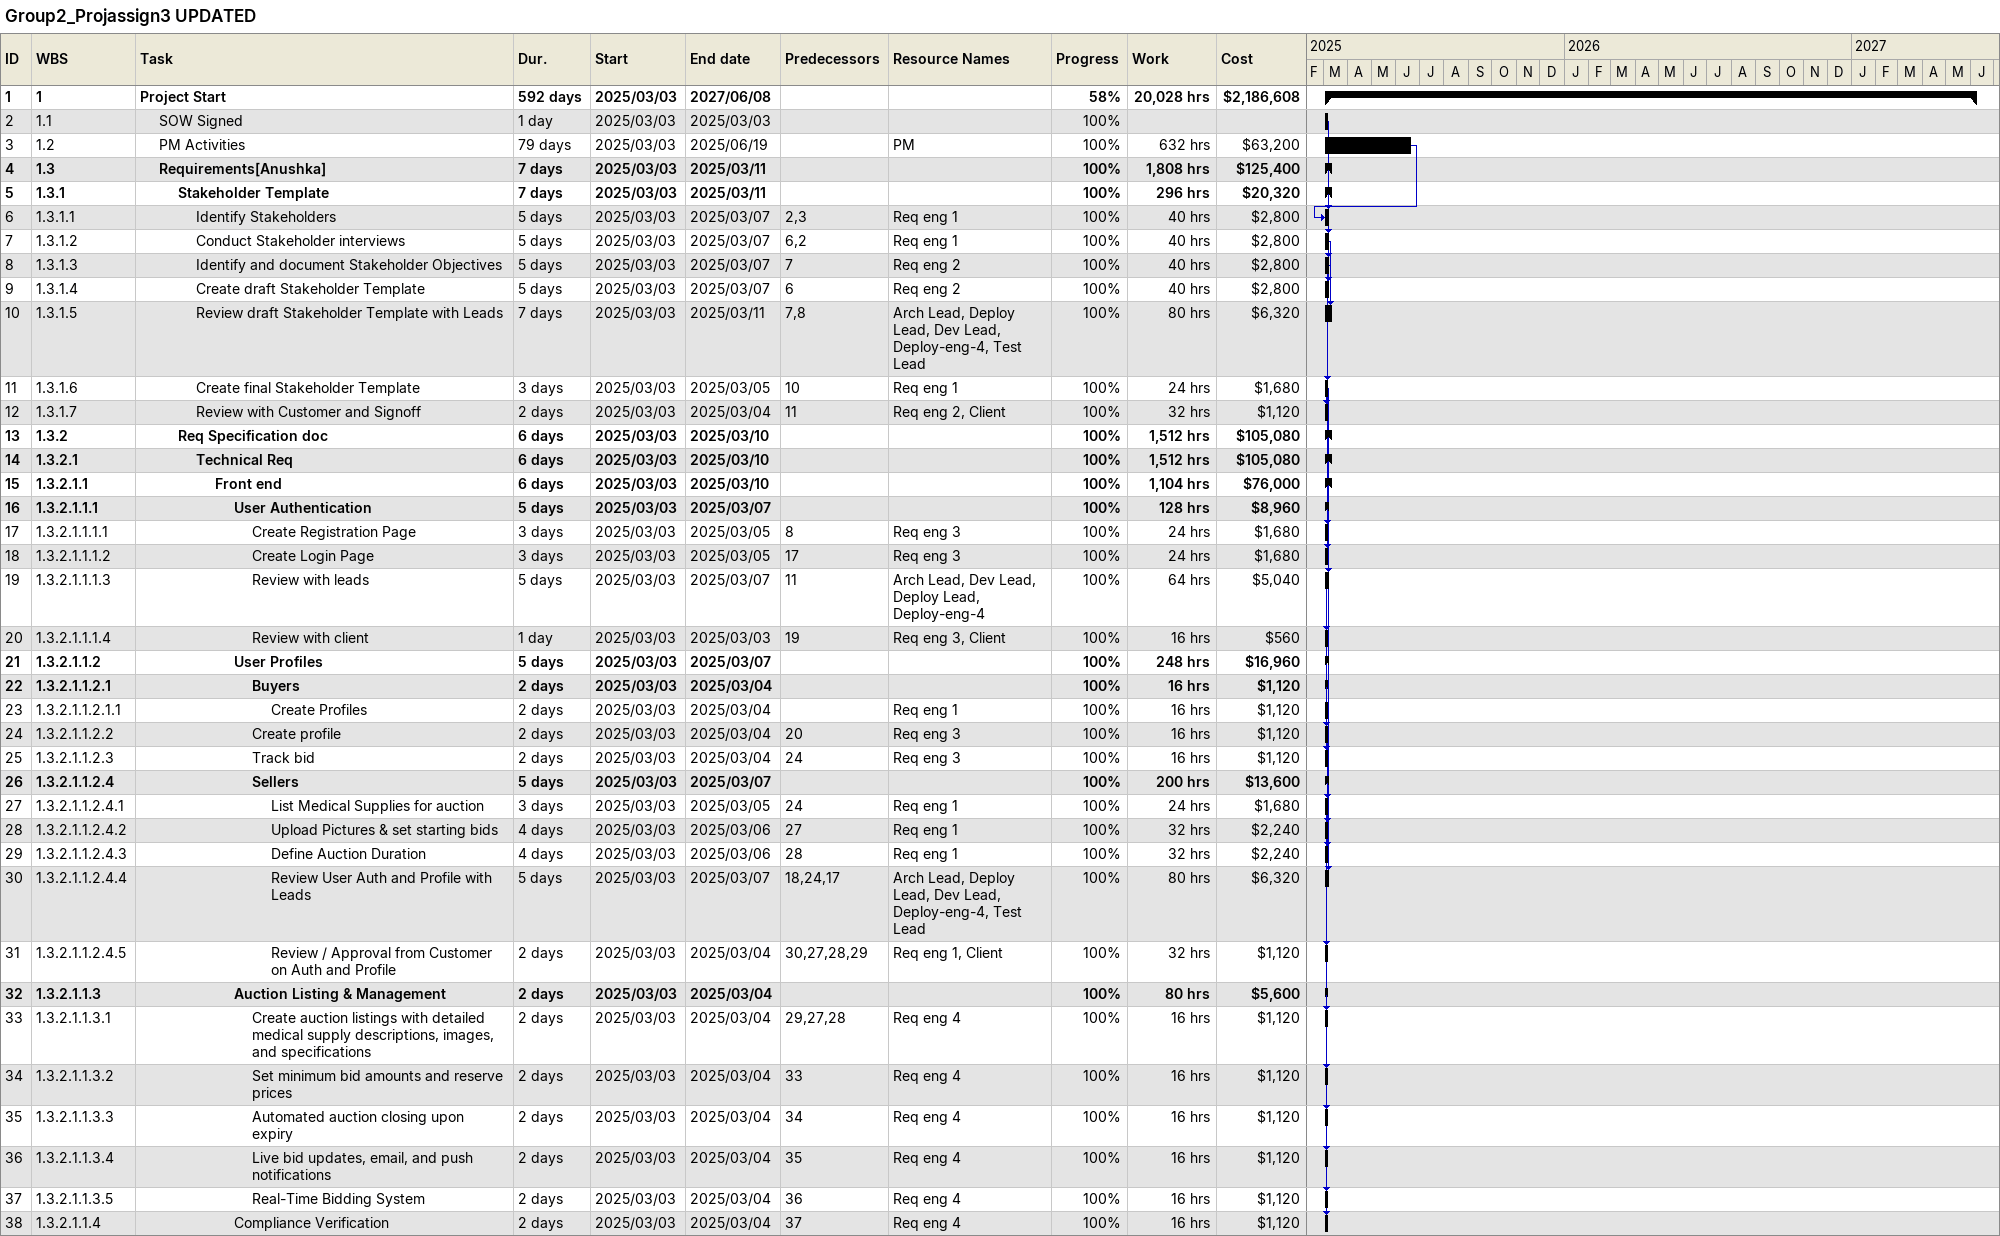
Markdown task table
Group2_Projassign3 UPDATED

| ID | WBS | Task | Duration | Start | Finish | Predecessors | Resources | % complete | Work (h) | Cost ($) |
|---|---|---|---|---|---|---|---|---|---|---|
| 1 | 1 | **Project Start** | 592d | 2025-03-03 | 2027-06-08 |  |  | 58 | 20028 | 2186608 |
| 2 | 1.1 | SOW Signed | 1d | 2025-03-03 | 2025-03-03 |  |  | 100 |  |  |
| 3 | 1.2 | PM Activities | 79d | 2025-03-03 | 2025-06-19 |  | PM | 100 | 632 | 63200 |
| 4 | 1.3 | **Requirements[Anushka]** | 7d | 2025-03-03 | 2025-03-11 |  |  | 100 | 1808 | 125400 |
| 5 | 1.3.1 | **Stakeholder Template** | 7d | 2025-03-03 | 2025-03-11 |  |  | 100 | 296 | 20320 |
| 6 | 1.3.1.1 | Identify Stakeholders | 5d | 2025-03-03 | 2025-03-07 | 2, 3 | Req eng 1 | 100 | 40 | 2800 |
| 7 | 1.3.1.2 | Conduct Stakeholder interviews | 5d | 2025-03-03 | 2025-03-07 | 6, 2 | Req eng 1 | 100 | 40 | 2800 |
| 8 | 1.3.1.3 | Identify and document Stakeholder Objectives | 5d | 2025-03-03 | 2025-03-07 | 7 | Req eng 2 | 100 | 40 | 2800 |
| 9 | 1.3.1.4 | Create draft Stakeholder Template | 5d | 2025-03-03 | 2025-03-07 | 6 | Req eng 2 | 100 | 40 | 2800 |
| 10 | 1.3.1.5 | Review draft Stakeholder Template with Leads | 7d | 2025-03-03 | 2025-03-11 | 7, 8 | Arch Lead, Deploy Lead, Dev Lead, Deploy-eng-4, Test Lead | 100 | 80 | 6320 |
| 11 | 1.3.1.6 | Create final Stakeholder Template | 3d | 2025-03-03 | 2025-03-05 | 10 | Req eng 1 | 100 | 24 | 1680 |
| 12 | 1.3.1.7 | Review with Customer and Signoff | 2d | 2025-03-03 | 2025-03-04 | 11 | Req eng 2, Client | 100 | 32 | 1120 |
| 13 | 1.3.2 | **Req Specification doc** | 6d | 2025-03-03 | 2025-03-10 |  |  | 100 | 1512 | 105080 |
| 14 | 1.3.2.1 | **Technical Req** | 6d | 2025-03-03 | 2025-03-10 |  |  | 100 | 1512 | 105080 |
| 15 | 1.3.2.1.1 | **Front end** | 6d | 2025-03-03 | 2025-03-10 |  |  | 100 | 1104 | 76000 |
| 16 | 1.3.2.1.1.1 | **User Authentication** | 5d | 2025-03-03 | 2025-03-07 |  |  | 100 | 128 | 8960 |
| 17 | 1.3.2.1.1.1.1 | Create Registration Page | 3d | 2025-03-03 | 2025-03-05 | 8 | Req eng 3 | 100 | 24 | 1680 |
| 18 | 1.3.2.1.1.1.2 | Create Login Page | 3d | 2025-03-03 | 2025-03-05 | 17 | Req eng 3 | 100 | 24 | 1680 |
| 19 | 1.3.2.1.1.1.3 | Review with leads | 5d | 2025-03-03 | 2025-03-07 | 11 | Arch Lead, Dev Lead, Deploy Lead, Deploy-eng-4 | 100 | 64 | 5040 |
| 20 | 1.3.2.1.1.1.4 | Review with client | 1d | 2025-03-03 | 2025-03-03 | 19 | Req eng 3, Client | 100 | 16 | 560 |
| 21 | 1.3.2.1.1.2 | **User Profiles** | 5d | 2025-03-03 | 2025-03-07 |  |  | 100 | 248 | 16960 |
| 22 | 1.3.2.1.1.2.1 | **Buyers** | 2d | 2025-03-03 | 2025-03-04 |  |  | 100 | 16 | 1120 |
| 23 | 1.3.2.1.1.2.1.1 | Create Profiles | 2d | 2025-03-03 | 2025-03-04 |  | Req eng 1 | 100 | 16 | 1120 |
| 24 | 1.3.2.1.1.2.2 | Create profile | 2d | 2025-03-03 | 2025-03-04 | 20 | Req eng 3 | 100 | 16 | 1120 |
| 25 | 1.3.2.1.1.2.3 | Track bid | 2d | 2025-03-03 | 2025-03-04 | 24 | Req eng 3 | 100 | 16 | 1120 |
| 26 | 1.3.2.1.1.2.4 | **Sellers** | 5d | 2025-03-03 | 2025-03-07 |  |  | 100 | 200 | 13600 |
| 27 | 1.3.2.1.1.2.4.1 | List Medical Supplies for auction | 3d | 2025-03-03 | 2025-03-05 | 24 | Req eng 1 | 100 | 24 | 1680 |
| 28 | 1.3.2.1.1.2.4.2 | Upload Pictures & set starting bids | 4d | 2025-03-03 | 2025-03-06 | 27 | Req eng 1 | 100 | 32 | 2240 |
| 29 | 1.3.2.1.1.2.4.3 | Define Auction Duration | 4d | 2025-03-03 | 2025-03-06 | 28 | Req eng 1 | 100 | 32 | 2240 |
| 30 | 1.3.2.1.1.2.4.4 | Review User Auth and Profile with Leads | 5d | 2025-03-03 | 2025-03-07 | 18, 24, 17 | Arch Lead, Deploy Lead, Dev Lead, Deploy-eng-4, Test Lead | 100 | 80 | 6320 |
| 31 | 1.3.2.1.1.2.4.5 | Review / Approval from Customer on Auth and Profile | 2d | 2025-03-03 | 2025-03-04 | 30, 27, 28, 29 | Req eng 1, Client | 100 | 32 | 1120 |
| 32 | 1.3.2.1.1.3 | **Auction Listing & Management** | 2d | 2025-03-03 | 2025-03-04 |  |  | 100 | 80 | 5600 |
| 33 | 1.3.2.1.1.3.1 | Create auction listings with detailed medical supply descriptions, images, and specifications | 2d | 2025-03-03 | 2025-03-04 | 29, 27, 28 | Req eng 4 | 100 | 16 | 1120 |
| 34 | 1.3.2.1.1.3.2 | Set minimum bid amounts and reserve prices | 2d | 2025-03-03 | 2025-03-04 | 33 | Req eng 4 | 100 | 16 | 1120 |
| 35 | 1.3.2.1.1.3.3 | Automated auction closing upon expiry | 2d | 2025-03-03 | 2025-03-04 | 34 | Req eng 4 | 100 | 16 | 1120 |
| 36 | 1.3.2.1.1.3.4 | Live bid updates, email, and push notifications | 2d | 2025-03-03 | 2025-03-04 | 35 | Req eng 4 | 100 | 16 | 1120 |
| 37 | 1.3.2.1.1.3.5 | Real-Time Bidding System | 2d | 2025-03-03 | 2025-03-04 | 36 | Req eng 4 | 100 | 16 | 1120 |
| 38 | 1.3.2.1.1.4 | Compliance Verification | 2d | 2025-03-03 | 2025-03-04 | 37 | Req eng 4 | 100 | 16 | 1120 |
